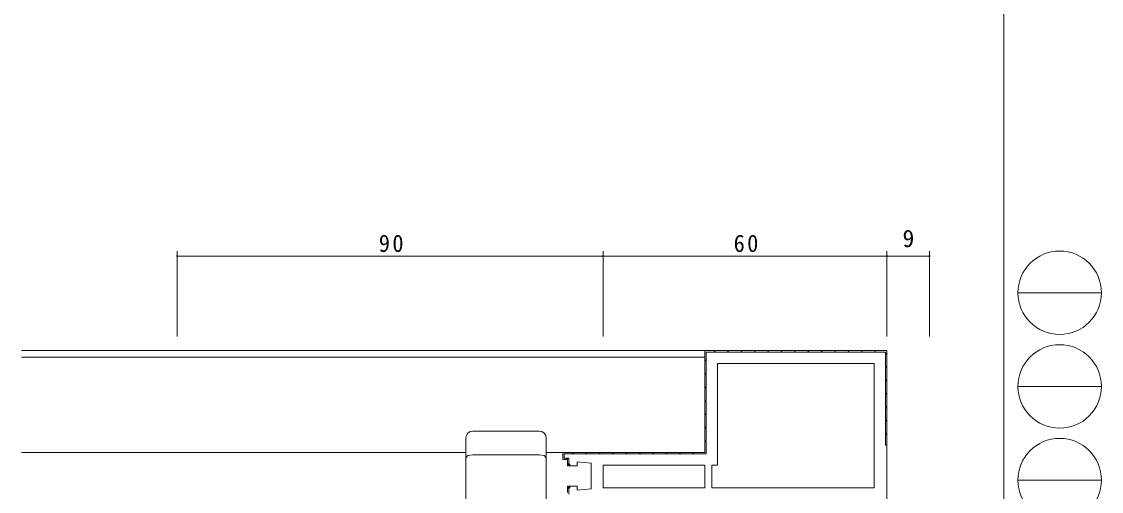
# Model space of a CAD drawing. Units: millimetres on the paper. Extents: x -420 to 373, y -297 to 267.
# Drawn here: x 144.7 to 372.9, y -115.6 to -16.3 of the extents above; entities that cross this region are included whole.
import ezdxf
from ezdxf.enums import TextEntityAlignment as Align

# ---------------------------------------------------------------- set-up
doc = ezdxf.new("R2010")
doc.units = ezdxf.units.MM
for name, color, linetype, lineweight in [('0-1_YKK_ZWAK', 7, 'Continuous', 9), ('0-3_YKK_12', 2, 'Continuous', 9), ('0-4_YKK_D', 6, 'Continuous', 9), ('0-6_YKK_13', 4, 'Continuous', 9), ('0-7_YKK_11', 7, 'Continuous', 9)]:
    doc.layers.add(name, color=color, linetype=linetype, lineweight=lineweight)
doc.styles.add('ＭＳ ゴシック', font='')
doc.styles.get('ＭＳ ゴシック').set_extended_font_data('MS Gothic')

msp = doc.modelspace()

# ---------------------------------------------------------------- linework, layer by layer
at = {"layer": '0-1_YKK_ZWAK'}
for p, q in [((352.3, 264.425), (352.3, -260.575)), ((355.276, -73.591), (372.917, -73.591)), ((355.276, -93.387), (372.917, -93.387)), ((355.276, -113.183), (372.917, -113.183))]:
    msp.add_line(p, q, dxfattribs=at)
for centre in [(364.096, -73.591), (364.096, -93.387), (364.096, -113.183)]:
    msp.add_circle(centre, 8.82, dxfattribs=at)
at = {"layer": '0-3_YKK_12'}
for p, q in [((144.678, -85.827), (289.575, -85.827)), ((144.678, -87.227), (289.075, -87.227)), ((238.575, -107.327), (144.678, -107.327)), ((259.491, -107.327), (255.575, -107.327))]:
    msp.add_line(p, q, dxfattribs=at)
at = {"layer": '0-4_YKK_D'}
for p, q in [((177.576, -82.827), (177.576, -64.827)), ((177.576, -65.827), (267.576, -65.827)), ((267.575, -82.827), (267.575, -64.827)), ((327.575, -65.827), (267.575, -65.827)), ((267.576, -82.827), (267.576, -64.827)), ((327.575, -82.827), (327.575, -64.827)), ((327.575, -82.827), (327.575, -64.827)), ((336.575, -65.827), (327.575, -65.827)), ((336.575, -82.827), (336.575, -64.827))]:
    msp.add_line(p, q, dxfattribs=at)
for centre, start, end in [((177.576, -65.827), 0, 180), ((177.576, -65.827), 180, 0), ((267.575, -65.827), 0, 180), ((267.575, -65.827), 180, 0), ((267.576, -65.827), 0, 180), ((267.576, -65.827), 180, 0), ((327.575, -65.827), 0, 180), ((327.575, -65.827), 0, 180), ((327.575, -65.827), 180, 0), ((327.575, -65.827), 180, 0), ((336.575, -65.827), 0, 180), ((336.575, -65.827), 180, 0)]:
    msp.add_arc(centre, 0.106, start, end, dxfattribs=at)
at = {"layer": '0-6_YKK_13'}
for p, q in [((254.075, -102.827), (240.075, -102.827)), ((255.575, -108.449), (255.575, -104.327)), ((238.575, -108.449), (238.575, -118.827)), ((240.075, -107.827), (254.075, -107.827)), ((255.575, -118.827), (255.575, -108.449))]:
    msp.add_line(p, q, dxfattribs=at)
for points in [[(238.575, -104.327), (238.575, -108.449), (239.014, -108.009), (240.075, -107.827)], [(254.075, -107.827), (255.136, -108.009), (255.575, -108.449)]]:
    msp.add_lwpolyline(points, dxfattribs=at)
for centre, start, end in [((240.075, -104.327), 90, 180), ((254.075, -104.327), 0, 90)]:
    msp.add_arc(centre, 1.5, start, end, dxfattribs=at)
at = {"layer": '0-7_YKK_11'}
for p, q in [((289.075, -85.827), (327.575, -85.827)), ((291.32, -85.827), (291.02, -86.127)), ((294.149, -85.827), (293.849, -86.127)), ((296.977, -85.827), (296.677, -86.127)), ((299.805, -85.827), (299.505, -86.127)), ((302.634, -85.827), (302.334, -86.127)), ((305.462, -85.827), (305.162, -86.127)), ((308.291, -85.827), (307.991, -86.127)), ((311.119, -85.827), (310.819, -86.127)), ((313.948, -85.827), (313.648, -86.127)), ((316.776, -85.827), (316.476, -86.127)), ((319.604, -85.827), (319.304, -86.127)), ((322.433, -85.827), (322.133, -86.127)), ((325.261, -85.827), (324.961, -86.127)), ((327.575, -86.342), (327.275, -86.642)), ((289.375, -87.773), (289.075, -88.073)), ((289.375, -90.601), (289.075, -90.901)), ((327.575, -89.171), (327.275, -89.471)), ((289.375, -93.43), (289.075, -93.73)), ((327.575, -91.999), (327.275, -92.299)), ((327.575, -94.827), (327.275, -95.127)), ((289.375, -96.258), (289.075, -96.558)), ((327.575, -97.656), (327.275, -97.956)), ((289.375, -99.086), (289.075, -99.386)), ((289.375, -101.915), (289.075, -102.215)), ((327.575, -100.484), (327.275, -100.784)), ((289.375, -104.743), (289.075, -105.043)), ((327.575, -103.313), (327.275, -103.613)), ((260.062, -108.601), (259.83, -108.833)), ((261.335, -107.327), (261.035, -107.627)), ((264.163, -107.327), (263.863, -107.627)), ((266.992, -107.327), (266.692, -107.627)), ((269.82, -107.327), (269.52, -107.627)), ((272.649, -107.327), (272.349, -107.627)), ((275.477, -107.327), (275.177, -107.627)), ((278.305, -107.327), (278.006, -107.627)), ((281.134, -107.327), (280.834, -107.627)), ((283.962, -107.327), (283.662, -107.627)), ((286.791, -107.327), (286.491, -107.627)), ((289.075, -114.827), (267.575, -114.827)), ((324.875, -114.827), (290.575, -114.827))]:
    msp.add_line(p, q, dxfattribs=at)
for points in [[(260.075, -110.177), (260.075, -108.827), (259.075, -108.827), (259.075, -107.327), (289.075, -107.327), (289.075, -85.827), (327.575, -85.827), (327.575, -120.827), (331.209, -120.827), (331.642, -121.077), (332.508, -121.077), (332.941, -120.827), (336.575, -120.827), (336.575, -123.127), (322.575, -123.127)], [(260.075, -115.827), (260.075, -114.477), (262.075, -114.477), (262.075, -115.35), (265.075, -115.027), (265.075, -109.627), (262.075, -109.305), (262.075, -110.177), (260.075, -110.177)], [(260.075, -115.827), (260.075, -114.977), (260.575, -114.477), (260.575, -114.777), (260.375, -114.977), (260.375, -116.127)]]:
    msp.add_lwpolyline(points, dxfattribs=at)
for points in [[(289.075, -85.827), (327.575, -85.827), (327.575, -105.827), (327.275, -105.827), (327.275, -86.127), (289.375, -86.127), (289.375, -107.627), (259.375, -107.627), (259.375, -108.527), (260.375, -108.527), (260.375, -109.677), (260.575, -109.877), (260.575, -110.177), (260.075, -109.677), (260.075, -108.827), (259.075, -108.827), (259.075, -107.327), (289.075, -107.327)], [(324.875, -114.827), (290.575, -114.827), (290.575, -110.027), (291.775, -110.027), (291.775, -88.527), (324.875, -88.527)], [(289.075, -114.827), (267.575, -114.827), (267.575, -110.027), (289.075, -110.027)]]:
    msp.add_lwpolyline(points, close=True, dxfattribs=at)

# ---------------------------------------------------------------- texts
at = {"layer": '0-4_YKK_D', "color": 3, "style": 'ＭＳ ゴシック'}
msp.add_text('9', height=3.666, dxfattribs=at).set_placement((330.875, -65.027), align=Align.BOTTOM_LEFT)
at = {"layer": '0-4_YKK_D', "color": 3, "char_height": 3.666, "attachment_point": 7, "style": 'ＭＳ ゴシック'}
for s, insert in [('\\T1.21;\\W0.95;90', (220.176, -65.027)), ('\\T1.21;\\W0.95;60', (295.175, -65.027))]:
    msp.add_mtext(s, dxfattribs=dict(at, insert=insert))

doc.saveas('drawing.dxf')
